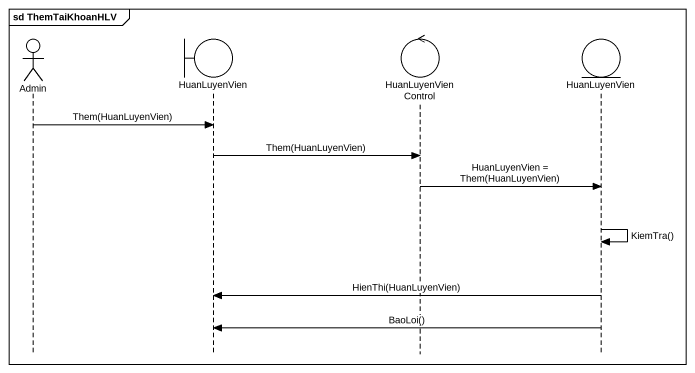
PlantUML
@startuml
mainframe sd ThemTaiKhoanHLV
hide footbox
actor Admin
boundary HuanLuyenVien
control HuanLuyenVienControl
entity "HuanLuyenVien" as HuanLuyenVien_2

Admin -> HuanLuyenVien : Them(HuanLuyenVien)
HuanLuyenVien -> HuanLuyenVienControl : Them(HuanLuyenVien)
HuanLuyenVienControl -> HuanLuyenVien_2 : HuanLuyenVien = Them(HuanLuyenVien)
HuanLuyenVien_2 -> HuanLuyenVien_2 : KiemTra()
HuanLuyenVien_2 -> HuanLuyenVien : HienThi(HuanLuyenVien)
HuanLuyenVien_2 -> HuanLuyenVien : BaoLoi()
@enduml
